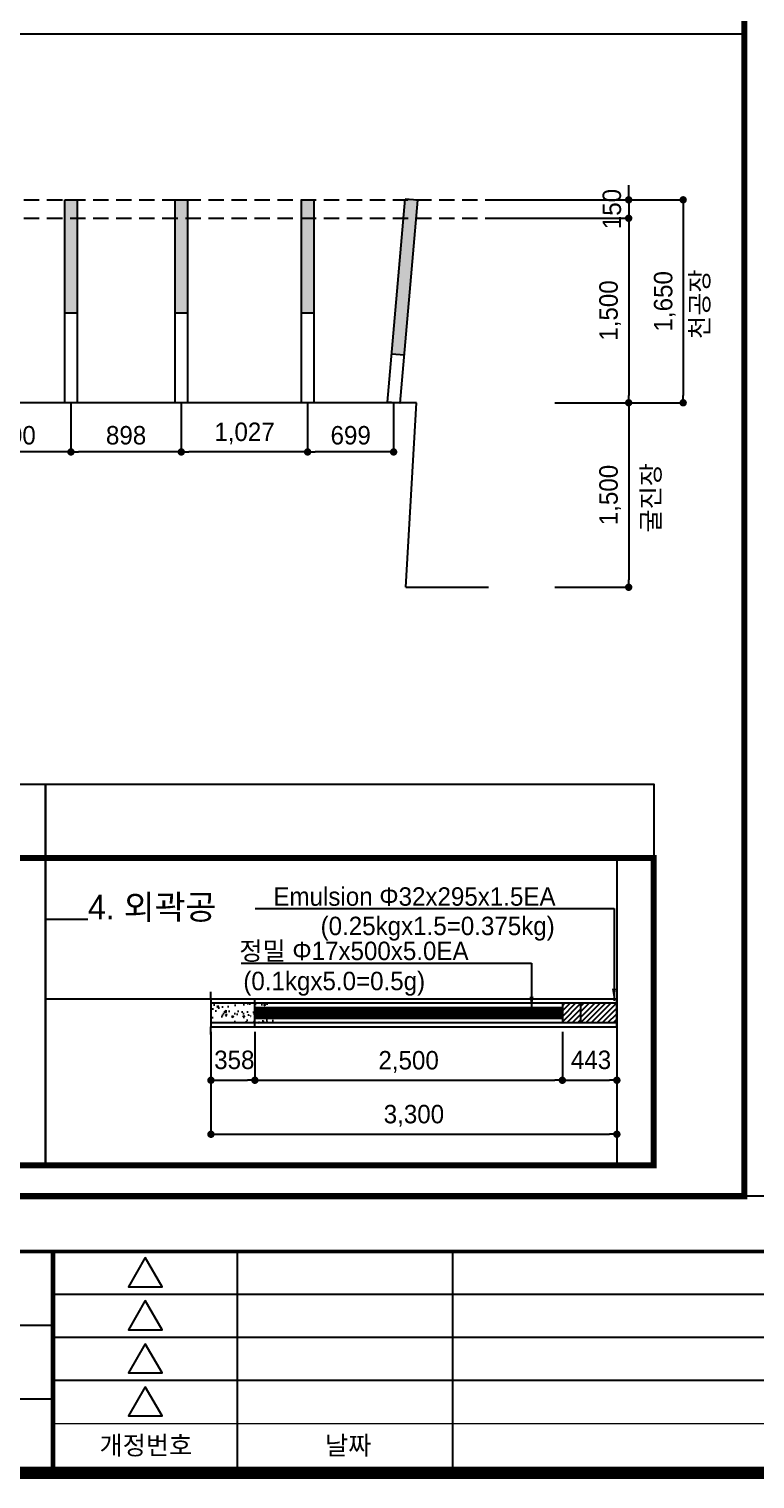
# Model space of a CAD drawing. Extents: x -689 to 317106, y 182884 to 219577.
# Drawn here: x 163961 to 169863, y 183834 to 195623 of the extents above; entities that cross this region are included whole.
import ezdxf
from ezdxf.enums import TextEntityAlignment as Align

# ---------------------------------------------------------------- set-up
doc = ezdxf.new("R2010")
doc.units = 0
doc.header["$LTSCALE"] = 500
doc.header["$MEASUREMENT"] = 0
doc.linetypes.add('HIDDEN', pattern=[0.375, 0.25, -0.125])
doc.layers.get('DEFPOINTS').update_dxf_attribs({"color": 55})
doc.layers.add('0-251', color=7, linetype='Continuous', true_color=0x6e6e6e)
for name, color, linetype in [('A-DIM01', 1, 'Continuous'), ('CS-EXCV', 3, 'CFZ008'), ('CX-BORD-LIN1', 7, 'Continuous'), ('CX-BORD-LIN2', 7, 'Continuous'), ('CZ-TEX0', 7, 'Continuous'), ('CZ-TEX1', 7, 'Continuous'), ('CZ-TEX2', 7, 'Continuous'), ('CZ-TEX3', 7, 'Continuous'), ('CZ-TEXT-04', 6, 'Continuous'), ('dim-text', 3, 'Continuous'), ('TU-BLOCK-EXP', 1, 'Continuous'), ('TU-HOLE-EXEC', 3, 'Continuous'), ('TU-LEAD-AR', 1, 'Continuous'), ('TU-LEAD-LINE', 1, 'Continuous'), ('TU-LEAD-TEX1', 3, 'Continuous'), ('TU-전색', 7, 'Continuous'), ('발파공(심발)', 4, 'Continuous')]:
    doc.layers.add(name, color=color, linetype=linetype)
doc.styles.add('GTXT', font='')
doc.styles.add('TB_BTXT', font='')
doc.styles.add('TB_TEXT', font='')
doc.styles.add('돋움', font='')
doc.styles.add('돋움체', font='')
doc.styles.get('GTXT').set_extended_font_data('Dotum')
doc.styles.get('TB_BTXT').set_extended_font_data('Dotum')
doc.styles.get('TB_TEXT').set_extended_font_data('Dotum')
doc.styles.get('돋움').set_extended_font_data('Dotum')
doc.styles.get('돋움체').set_extended_font_data('Dotum')
doc.linetypes.add('CFZ008', pattern='A,0.9,-0.2,[106,KHCLINE.shx,S=0.00606,R=180,X=0,Y=0],0.9', length=2)
doc.dimstyles.new('D_50', dxfattribs={"dimscale": 50, "dimtxt": 3, "dimasz": 1.2, "dimexe": 0, "dimexo": 0, "dimgap": 1.2, "dimtad": 1, "dimdec": 0, "dimrnd": 0.0005, "dimdsep": 46, "dimlunit": 6, "dimtxsty": '돋움체', "dimblk": 'DOT', "dimcen": 0.09, "dimclrd": 1, "dimclre": 1, "dimclrt": 1, "dimaunit": 1, "dimadec": 0, "dimazin": 0, "dimtfac": 1, "dimtdec": 0, "dimtix": 1, "dimtmove": 2, "dimatfit": 0, "dimfxl": 1, "dimtvp": 2, "dimtolj": 1, "dimtzin": 0, "dimlwd": -1, "dimlwe": -1, "dimarcsym": 0})

# ---------------------------------------------------------------- blocks, each defined once
blk = doc.blocks.new('_Dot')
at = {"color": 0, "linetype": 'ByBlock', "lineweight": -2}
blk.add_line((-0.5, 0), (-1, 0), dxfattribs=at)
at = {"color": 0, "linetype": 'ByBlock', "const_width": 0.5}
blk.add_lwpolyline([(-0.25, 0, 1), (0.25, 0, 1)], format="xyb", close=True, dxfattribs=at)
blk = doc.blocks.new('*D263')
at = {"layer": 'A-DIM01', "color": 1, "ltscale": 10, "transparency": 16777216}
for p, q in [((166226, 192584), (166226, 192184)), ((166925, 192584), (166925, 192184)), ((166865, 192184), (166286, 192184))]:
    blk.add_line(p, q, dxfattribs=at)
at = {"layer": 'DEFPOINTS', "color": 0, "ltscale": 10, "transparency": 16777216}
for p in [(166226, 192584), (166925, 192584), (166226, 192184)]:
    blk.add_point(p, dxfattribs=at)
at = {"layer": 'A-DIM01', "color": 1, "ltscale": 10, "transparency": 16777216, "xscale": 60, "yscale": 60, "zscale": 60, "rotation": 180}
blk.add_blockref('_Dot', (166226, 192184), dxfattribs=at)
at = {"layer": 'A-DIM01', "color": 1, "ltscale": 10, "transparency": 16777216, "xscale": 60, "yscale": 60, "zscale": 60}
blk.add_blockref('_Dot', (166925, 192184), dxfattribs=at)
at = {"layer": 'A-DIM01', "color": 1, "ltscale": 10, "transparency": 16777216, "insert": (166576, 192319), "char_height": 150, "attachment_point": 5, "style": '돋움체'}
blk.add_mtext('\\A1;699', dxfattribs=at)
blk = doc.blocks.new('*D271')
at = {"layer": 'A-DIM01', "color": 1, "ltscale": 10, "transparency": 16777216}
for p, q in [((168836, 194294), (168836, 194354)), ((167748, 194234), (168836, 194234)), ((168836, 194234), (168836, 194084)), ((167748, 194084), (168836, 194084)), ((168836, 194024), (168836, 193964))]:
    blk.add_line(p, q, dxfattribs=at)
at = {"layer": 'DEFPOINTS', "color": 0, "ltscale": 10, "transparency": 16777216}
for p in [(167748, 194234), (167748, 194084), (168836, 194084)]:
    blk.add_point(p, dxfattribs=at)
at = {"layer": 'A-DIM01', "color": 1, "ltscale": 10, "transparency": 16777216, "xscale": 60, "yscale": 60, "zscale": 60}
for p, rotation in [((168836, 194234), 270), ((168836, 194084), 90)]:
    blk.add_blockref('_Dot', p, dxfattribs=dict(at, rotation=rotation))
at = {"layer": 'A-DIM01', "color": 1, "ltscale": 10, "transparency": 16777216, "insert": (168700, 194159), "char_height": 150, "attachment_point": 5, "rotation": 90, "style": '돋움체'}
blk.add_mtext('\\A1;150', dxfattribs=at)
blk = doc.blocks.new('*D272')
at = {"layer": 'A-DIM01', "color": 1, "ltscale": 10, "transparency": 16777216}
for p, q in [((168236, 192584), (168836, 192584)), ((168836, 192524), (168836, 191144)), ((168236, 191084), (168836, 191084))]:
    blk.add_line(p, q, dxfattribs=at)
at = {"layer": 'DEFPOINTS', "color": 0, "ltscale": 10, "transparency": 16777216}
for p in [(168236, 192584), (168236, 191084), (168836, 191084)]:
    blk.add_point(p, dxfattribs=at)
at = {"layer": 'A-DIM01', "color": 1, "ltscale": 10, "transparency": 16777216, "xscale": 60, "yscale": 60, "zscale": 60}
for p, rotation in [((168836, 192584), 90), ((168836, 191084), 270)]:
    blk.add_blockref('_Dot', p, dxfattribs=dict(at, rotation=rotation))
at = {"layer": 'A-DIM01', "color": 1, "ltscale": 10, "transparency": 16777216, "insert": (168686, 191834), "char_height": 150, "attachment_point": 5, "rotation": 90, "style": '돋움체'}
blk.add_mtext('\\A1;1,500', dxfattribs=at)
blk = doc.blocks.new('*D273')
at = {"layer": 'A-DIM01', "color": 1, "ltscale": 10, "transparency": 16777216}
for p, q in [((168236, 194084), (168836, 194084)), ((168836, 194024), (168836, 192644)), ((168236, 192584), (168836, 192584))]:
    blk.add_line(p, q, dxfattribs=at)
at = {"layer": 'DEFPOINTS', "color": 0, "ltscale": 10, "transparency": 16777216}
for p in [(168236, 194084), (168236, 192584), (168836, 192584)]:
    blk.add_point(p, dxfattribs=at)
at = {"layer": 'A-DIM01', "color": 1, "ltscale": 10, "transparency": 16777216, "xscale": 60, "yscale": 60, "zscale": 60}
for p, rotation in [((168836, 194084), 90), ((168836, 192584), 270)]:
    blk.add_blockref('_Dot', p, dxfattribs=dict(at, rotation=rotation))
at = {"layer": 'A-DIM01', "color": 1, "ltscale": 10, "transparency": 16777216, "insert": (168686, 193334), "char_height": 150, "attachment_point": 5, "rotation": 90, "style": '돋움체'}
blk.add_mtext('\\A1;1,500', dxfattribs=at)
blk = doc.blocks.new('*D274')
at = {"layer": 'A-DIM01', "color": 1, "ltscale": 10, "transparency": 16777216}
for p, q in [((168836, 194234), (169279, 194234)), ((169279, 194174), (169279, 192644)), ((168836, 192584), (169279, 192584))]:
    blk.add_line(p, q, dxfattribs=at)
at = {"layer": 'DEFPOINTS', "color": 0, "ltscale": 10, "transparency": 16777216}
for p in [(168836, 194234), (168836, 192584), (169279, 192584)]:
    blk.add_point(p, dxfattribs=at)
at = {"layer": 'A-DIM01', "color": 1, "ltscale": 10, "transparency": 16777216, "xscale": 60, "yscale": 60, "zscale": 60}
for p, rotation in [((169279, 194234), 90), ((169279, 192584), 270)]:
    blk.add_blockref('_Dot', p, dxfattribs=dict(at, rotation=rotation))
at = {"layer": 'A-DIM01', "color": 1, "ltscale": 10, "transparency": 16777216, "insert": (169130, 193409), "char_height": 150, "attachment_point": 5, "rotation": 90, "style": '돋움체'}
blk.add_mtext('\\A1;1,650', dxfattribs=at)
blk = doc.blocks.new('H_em_32x295x250N')
at = {"layer": 'TU-BLOCK-EXP'}
h = blk.add_hatch(dxfattribs=at)
h.set_pattern_fill('ANSI31', color=1, scale=250, style=0)
h.set_pattern_definition([(45, (-316155.435, 427992.11), (-22.097087, 22.097087), [])])
h.paths.add_polyline_path([(295, 0), (295, 160), (0, 160), (0, 0)])
at = {"layer": 'TU-BLOCK-EXP', "color": 7}
for p, q in [((0, 160), (0, 0)), ((295, 160), (295, 0)), ((295, 0), (0, 0))]:
    blk.add_line(p, q, dxfattribs=at)
blk.add_lwpolyline([(295, 160), (0, 160)], dxfattribs=at)
blk = doc.blocks.new('*D326')
at = {"layer": 'A-DIM01', "color": 1, "ltscale": 10, "transparency": 16777216}
for p, q in [((165797, 187469), (165797, 187076)), ((168297, 187469), (168297, 187076)), ((165857, 187076), (168237, 187076))]:
    blk.add_line(p, q, dxfattribs=at)
at = {"layer": 'DEFPOINTS', "color": 0, "ltscale": 10, "transparency": 16777216}
for p in [(165797, 187469), (168297, 187469), (168297, 187076)]:
    blk.add_point(p, dxfattribs=at)
at = {"layer": 'A-DIM01', "color": 1, "ltscale": 10, "transparency": 16777216, "xscale": 60, "yscale": 60, "zscale": 60, "rotation": 180}
blk.add_blockref('_Dot', (165797, 187076), dxfattribs=at)
at = {"layer": 'A-DIM01', "color": 1, "ltscale": 10, "transparency": 16777216, "xscale": 60, "yscale": 60, "zscale": 60}
blk.add_blockref('_Dot', (168297, 187076), dxfattribs=at)
at = {"layer": 'A-DIM01', "color": 1, "ltscale": 10, "transparency": 16777216, "insert": (167047, 187225), "char_height": 150, "attachment_point": 5, "style": '돋움체'}
blk.add_mtext('\\A1;2,500', dxfattribs=at)
blk = doc.blocks.new('*D327')
at = {"layer": 'A-DIM01', "color": 1, "ltscale": 10, "transparency": 16777216}
for p, q in [((165440, 187168), (165440, 186637)), ((168740, 187168), (168740, 186637)), ((165500, 186637), (168680, 186637))]:
    blk.add_line(p, q, dxfattribs=at)
at = {"layer": 'DEFPOINTS', "color": 0, "ltscale": 10, "transparency": 16777216}
for p in [(165440, 187168), (168740, 187168), (168740, 186637)]:
    blk.add_point(p, dxfattribs=at)
at = {"layer": 'A-DIM01', "color": 1, "ltscale": 10, "transparency": 16777216, "xscale": 60, "yscale": 60, "zscale": 60, "rotation": 180}
blk.add_blockref('_Dot', (165440, 186637), dxfattribs=at)
at = {"layer": 'A-DIM01', "color": 1, "ltscale": 10, "transparency": 16777216, "xscale": 60, "yscale": 60, "zscale": 60}
blk.add_blockref('_Dot', (168740, 186637), dxfattribs=at)
at = {"layer": 'A-DIM01', "color": 1, "ltscale": 10, "transparency": 16777216, "insert": (167090, 186787), "char_height": 150, "attachment_point": 5, "style": '돋움체'}
blk.add_mtext('\\A1;3,300', dxfattribs=at)
blk = doc.blocks.new('*D328')
at = {"layer": 'A-DIM01', "color": 1, "ltscale": 10, "transparency": 16777216}
for p, q in [((165440, 187469), (165440, 187076)), ((165797, 187469), (165797, 187076)), ((165500, 187076), (165737, 187076))]:
    blk.add_line(p, q, dxfattribs=at)
at = {"layer": 'DEFPOINTS', "color": 0, "ltscale": 10, "transparency": 16777216}
for p in [(165440, 187469), (165797, 187469), (165797, 187076)]:
    blk.add_point(p, dxfattribs=at)
at = {"layer": 'A-DIM01', "color": 1, "ltscale": 10, "transparency": 16777216, "xscale": 60, "yscale": 60, "zscale": 60, "rotation": 180}
blk.add_blockref('_Dot', (165440, 187076), dxfattribs=at)
at = {"layer": 'A-DIM01', "color": 1, "ltscale": 10, "transparency": 16777216, "xscale": 60, "yscale": 60, "zscale": 60}
blk.add_blockref('_Dot', (165797, 187076), dxfattribs=at)
at = {"layer": 'A-DIM01', "color": 1, "ltscale": 10, "transparency": 16777216, "insert": (165630, 187241), "char_height": 150, "attachment_point": 5, "style": '돋움체'}
blk.add_mtext('\\A1;358', dxfattribs=at)
blk = doc.blocks.new('*D329')
at = {"layer": 'A-DIM01', "color": 1, "ltscale": 10, "transparency": 16777216}
for p, q in [((168297, 187469), (168297, 187076)), ((168740, 187469), (168740, 187076)), ((168357, 187076), (168680, 187076))]:
    blk.add_line(p, q, dxfattribs=at)
at = {"layer": 'DEFPOINTS', "color": 0, "ltscale": 10, "transparency": 16777216}
for p in [(168297, 187469), (168740, 187469), (168740, 187076)]:
    blk.add_point(p, dxfattribs=at)
at = {"layer": 'A-DIM01', "color": 1, "ltscale": 10, "transparency": 16777216, "xscale": 60, "yscale": 60, "zscale": 60, "rotation": 180}
blk.add_blockref('_Dot', (168297, 187076), dxfattribs=at)
at = {"layer": 'A-DIM01', "color": 1, "ltscale": 10, "transparency": 16777216, "xscale": 60, "yscale": 60, "zscale": 60}
blk.add_blockref('_Dot', (168740, 187076), dxfattribs=at)
at = {"layer": 'A-DIM01', "color": 1, "ltscale": 10, "transparency": 16777216, "insert": (168530, 187241), "char_height": 150, "attachment_point": 5, "style": '돋움체'}
blk.add_mtext('\\A1;443', dxfattribs=at)
blk = doc.blocks.new('H32X295X0.5E')
at = {"layer": 'TU-BLOCK-EXP'}
h = blk.add_hatch(dxfattribs=at)
h.set_pattern_fill('ANSI31', color=256, scale=250, style=0)
h.set_pattern_definition([(45, (-316532.52, 427992.11), (-22.097087, 22.097087), [])])
h.paths.add_polyline_path([(147.5, 160), (0, 160), (0, 0), (147.5, 0)])
at = {"layer": 'TU-BLOCK-EXP', "color": 7}
for p, q in [((0, 160), (0, 0)), ((147.5, 160), (147.5, 0)), ((147.5, 0), (0, 0))]:
    blk.add_line(p, q, dxfattribs=at)
blk.add_lwpolyline([(147.5, 160), (0, 160)], dxfattribs=at)
blk = doc.blocks.new('*D550')
at = {"layer": 'A-DIM01', "color": 1, "ltscale": 10, "transparency": 16777216}
for p, q in [((163402, 192584), (163402, 192184)), ((164302, 192584), (164302, 192184)), ((164242, 192184), (163462, 192184))]:
    blk.add_line(p, q, dxfattribs=at)
at = {"layer": 'DEFPOINTS', "color": 0, "ltscale": 10, "transparency": 16777216}
for p in [(163402, 192584), (164302, 192584), (163402, 192184)]:
    blk.add_point(p, dxfattribs=at)
at = {"layer": 'A-DIM01', "color": 1, "ltscale": 10, "transparency": 16777216, "xscale": 60, "yscale": 60, "zscale": 60, "rotation": 180}
blk.add_blockref('_Dot', (163402, 192184), dxfattribs=at)
at = {"layer": 'A-DIM01', "color": 1, "ltscale": 10, "transparency": 16777216, "xscale": 60, "yscale": 60, "zscale": 60}
blk.add_blockref('_Dot', (164302, 192184), dxfattribs=at)
at = {"layer": 'A-DIM01', "color": 1, "ltscale": 10, "transparency": 16777216, "insert": (163852, 192319), "char_height": 150, "attachment_point": 5, "style": '돋움체'}
blk.add_mtext('\\A1;900', dxfattribs=at)
blk = doc.blocks.new('*D551')
at = {"layer": 'A-DIM01', "color": 1, "ltscale": 10, "transparency": 16777216}
for p, q in [((164302, 192584), (164302, 192184)), ((165199, 192584), (165199, 192184)), ((165139, 192184), (164362, 192184))]:
    blk.add_line(p, q, dxfattribs=at)
at = {"layer": 'DEFPOINTS', "color": 0, "ltscale": 10, "transparency": 16777216}
for p in [(164302, 192584), (165199, 192584), (164302, 192184)]:
    blk.add_point(p, dxfattribs=at)
at = {"layer": 'A-DIM01', "color": 1, "ltscale": 10, "transparency": 16777216, "xscale": 60, "yscale": 60, "zscale": 60, "rotation": 180}
blk.add_blockref('_Dot', (164302, 192184), dxfattribs=at)
at = {"layer": 'A-DIM01', "color": 1, "ltscale": 10, "transparency": 16777216, "xscale": 60, "yscale": 60, "zscale": 60}
blk.add_blockref('_Dot', (165199, 192184), dxfattribs=at)
at = {"layer": 'A-DIM01', "color": 1, "ltscale": 10, "transparency": 16777216, "insert": (164750, 192319), "char_height": 150, "attachment_point": 5, "style": '돋움체'}
blk.add_mtext('\\A1;898', dxfattribs=at)
blk = doc.blocks.new('*D552')
at = {"layer": 'A-DIM01', "color": 1, "ltscale": 10, "transparency": 16777216}
for p, q in [((165199, 192584), (165199, 192184)), ((166226, 192584), (166226, 192184)), ((166166, 192184), (165259, 192184))]:
    blk.add_line(p, q, dxfattribs=at)
at = {"layer": 'DEFPOINTS', "color": 0, "ltscale": 10, "transparency": 16777216}
for p in [(165199, 192584), (166226, 192584), (165199, 192184)]:
    blk.add_point(p, dxfattribs=at)
at = {"layer": 'A-DIM01', "color": 1, "ltscale": 10, "transparency": 16777216, "xscale": 60, "yscale": 60, "zscale": 60, "rotation": 180}
blk.add_blockref('_Dot', (165199, 192184), dxfattribs=at)
at = {"layer": 'A-DIM01', "color": 1, "ltscale": 10, "transparency": 16777216, "xscale": 60, "yscale": 60, "zscale": 60}
blk.add_blockref('_Dot', (166226, 192184), dxfattribs=at)
at = {"layer": 'A-DIM01', "color": 1, "ltscale": 10, "transparency": 16777216, "insert": (165713, 192334), "char_height": 150, "attachment_point": 5, "style": '돋움체'}
blk.add_mtext('\\A1;1,027', dxfattribs=at)
blk = doc.blocks.new('CXBLKA1')
at = {"layer": 'CX-BORD-LIN1', "color": 7, "const_width": 2}
blk.add_lwpolyline([(821, 20), (25, 20), (25, 574), (821, 574)], close=True, dxfattribs=at)
at = {"layer": 'CX-BORD-LIN1', "color": 7}
for points, const_width in [([(821, 56), (25, 56)], 0.6), ([(305, 20), (305, 56)], 0.8)]:
    blk.add_lwpolyline(points, dxfattribs=dict(at, const_width=const_width))
at = {"layer": 'CX-BORD-LIN2', "color": 7}
for p, q in [((335, 20), (335, 56)), ((370, 20), (370, 56))]:
    blk.add_line(p, q, dxfattribs=at)
for points in [[(320, 55), (317.26, 50.25), (322.74, 50.25)], [(320, 48), (317.26, 43.25), (322.74, 43.25)], [(320, 41), (317.26, 36.25), (322.74, 36.25)], [(320, 34), (317.26, 29.25), (322.74, 29.25)]]:
    blk.add_lwpolyline(points, close=True, dxfattribs=at)
for points in [[(611, 49), (305, 49)], [(611, 42), (305, 42)], [(611, 35), (305, 35)]]:
    blk.add_lwpolyline(points, dxfattribs=at)
for points, const_width in [([(305, 44), (145, 44)], 0.3), ([(305, 32), (145, 32)], 0.3), ([(611, 28), (305, 28)], 0.2)]:
    blk.add_lwpolyline(points, dxfattribs=dict(at, const_width=const_width))
at = {"layer": 'CZ-TEX0', "color": 7, "style": 'TB_BTXT'}
blk.add_attdef('UD_TITLE', text='', height=10, dxfattribs=at).set_placement((423, 553), align=Align.MIDDLE_CENTER)
at = {"layer": 'CZ-TEX1', "color": 7, "style": 'TB_BTXT'}
blk.add_attdef('PI_CNAME', text='', height=5, dxfattribs=at).set_placement((40, 552), align=Align.BOTTOM_LEFT)
blk.add_attdef('UD_SUBTITLE', text='', height=7, dxfattribs=at).set_placement((423, 538), align=Align.MIDDLE_CENTER)
at = {"layer": 'CZ-TEX2', "color": 7, "style": 'TB_TEXT'}
for s, p in [('개정번호', (320.1, 24.5)), ('날짜', (353, 24.5))]:
    blk.add_text(s, height=3, dxfattribs=at).set_placement(p, align=Align.MIDDLE)
at = {"layer": 'CZ-TEX2', "color": 7}
for tag, height, style, p in [('UD_CDNAME', 4, 'TB_BTXT', (42, 544)), ('DA_STDNAME', 3, 'TB_TEXT', (783.49, 13.5))]:
    blk.add_attdef(tag, text='', height=height, dxfattribs=dict(at, style=style)).set_placement(p, align=Align.BOTTOM_LEFT)
at = {"layer": 'CZ-TEX2', "color": 7, "style": 'TB_TEXT'}
for tag, height, p in [('DC_RDATE4', 3.5, (353, 52.5)), ('DC_RAPP4', 3.5, (501.56, 52.5)), ('DC_RCHK4', 3.5, (542.36, 52.5)), ('DC_RDGN4', 3.5, (582.36, 52.5)), ('PI_TITLE', 4.5, (243, 50)), ('DC_RNUM4', 3, (320, 52)), ('UD_CDIST', 4.5, (676, 50)), ('FI_NAME', 4.5, (780, 51)), ('DC_RDATE3', 3.5, (353, 45.4)), ('DC_RAPP3', 3.5, (501.56, 45.4)), ('DC_RCHK3', 3.5, (542.36, 45.4)), ('DC_RDGN3', 3.5, (582.36, 45.4)), ('DC_RNUM3', 3, (320, 45)), ('DI_TITLE', 4.5, (780, 44)), ('PI_CDNAME', 4.5, (243, 38)), ('DC_RDATE2', 3.5, (353, 38.5)), ('DC_RAPP2', 3.5, (501.56, 38.5)), ('DC_RCHK2', 3.5, (542.36, 38.5)), ('DC_RDGN2', 3.5, (582.36, 38.5)), ('DA_HSCALE', 4.5, (658.5, 38)), ('DA_VSCALE', 4.5, (693, 38)), ('DC_RNUM2', 3, (320, 38)), ('DI_SUBTITLE', 3.5, (780, 37)), ('DC_RDATE1', 3.5, (353, 31.5)), ('DC_RAPP1', 3.5, (501.56, 31.5)), ('DC_RCHK1', 3.5, (542.36, 31.5)), ('DC_RDGN1', 3.5, (582.36, 31.5)), ('DC_RNUM1', 3, (320, 31)), ('PA_CCLASS', 4.5, (204, 26.5)), ('PI_STAGE', 4.5, (283, 26.5)), ('DI_DRWNO', 4.5, (676, 26.5)), ('DA_PAGENO', 4.5, (780, 26.5))]:
    blk.add_attdef(tag, text='', height=height, dxfattribs=at).set_placement(p, align=Align.MIDDLE_CENTER)
for tag, p in [('DC_RDES4', (377, 52.5)), ('DC_RDES3', (377, 45.4)), ('DC_RDES2', (377, 38.5)), ('DC_RDES1', (377.03, 31.5))]:
    blk.add_attdef(tag, text='', height=3.5, dxfattribs=at).set_placement(p, align=Align.MIDDLE_LEFT)
at = {"layer": 'CZ-TEX3', "color": 7, "style": 'TB_TEXT', "flags": 1}
for tag, p in [('PI_ID', (24, 16)), ('PI_CCODE', (31, 16)), ('PA_DSDATE', (47, 16)), ('PA_DEDATE', (64, 16)), ('PA_CSDATE', (81, 16)), ('PA_CEDATE', (98, 16)), ('PA_CFDATE', (114, 16)), ('EI_ENAME', (132, 16)), ('EI_DEPT', (146, 16)), ('EI_PERSON', (158, 16)), ('EI_EMAIL', (174, 16)), ('CI_CATEG', (189, 16)), ('CI_ROLE', (204, 16)), ('CI_ONAME', (216, 16)), ('CI_ADDR', (232, 16)), ('CI_TEL', (246, 16)), ('CI_FAX', (257, 16)), ('CI_HPADDR', (270, 16)), ('CI_CODE', (287, 16)), ('CI_DEPT', (300, 16)), ('CI_PERSON', (312, 16)), ('CI_EMAIL', (329, 16)), ('CI_PROLE', (342, 16)), ('DI_MANCODE', (357, 16)), ('DI_CATEG', (377, 16)), ('DI_LDATE', (392, 16)), ('DI_PCLASS', (407, 16)), ('DI_MMCLASS', (424, 16)), ('DI_MSCLASS', (443, 16)), ('DI_ECLASS', (462, 16)), ('DI_FNAME', (478, 16)), ('DC_ONAME', (493, 16)), ('DC_NNAME', (510, 16)), ('FI_CODE', (529, 16)), ('FI_CLASS', (545, 16)), ('FI_ICODE1', (563, 16)), ('FI_ICODE2', (581, 16)), ('------------', (597, 16))]:
    blk.add_attdef(tag, p, '', height=2, dxfattribs=at)

msp = doc.modelspace()

# ---------------------------------------------------------------- hatches: boundary and pattern name
at = {"layer": 'TU-BLOCK-EXP'}
h = msp.add_hatch(dxfattribs=at)
h.set_pattern_fill('A-ISONS01', color=5, scale=50, style=0)
h.set_pattern_definition([(0, (-137852.45, 632526.325), (0, 9.8425), [])])
h.paths.add_polyline_path([(166297.30872, 187579.30698), (166297.30872, 187664.30698), (165797.30872, 187664.30698), (165797.30872, 187579.30698)])
h = msp.add_hatch(dxfattribs=at)
h.set_pattern_fill('A-ISONS01', color=5, scale=50, style=0)
h.set_pattern_definition([(0, (-137352.45, 632526.325), (0, 9.8425), [])])
h.paths.add_polyline_path([(166797.30872, 187579.30698), (166797.30872, 187664.30698), (166297.30872, 187664.30698), (166297.30872, 187579.30698)])
h = msp.add_hatch(dxfattribs=at)
h.set_pattern_fill('A-ISONS01', color=5, scale=50, style=0)
h.set_pattern_definition([(0, (-136852.45, 632526.325), (0, 9.8425), [])])
h.paths.add_polyline_path([(167297.30872, 187579.30698), (167297.30872, 187664.30698), (166797.30872, 187664.30698), (166797.30872, 187579.30698)])
h = msp.add_hatch(dxfattribs=at)
h.set_pattern_fill('A-ISONS01', color=5, scale=50, style=0)
h.set_pattern_definition([(0, (-136352.45, 632526.325), (0, 9.8425), [])])
h.paths.add_polyline_path([(167797.30872, 187579.30698), (167797.30872, 187664.30698), (167297.30872, 187664.30698), (167297.30872, 187579.30698)])
h = msp.add_hatch(dxfattribs=at)
h.set_pattern_fill('A-ISONS01', color=5, scale=50, style=0)
h.set_pattern_definition([(0, (-135852.45, 632526.325), (0, 9.8425), [])])
h.paths.add_polyline_path([(168297.30872, 187579.30698), (168297.30872, 187664.30698), (167797.30872, 187664.30698), (167797.30872, 187579.30698)])
at = {"layer": 'TU-전색'}
h = msp.add_hatch(dxfattribs=at)
h.set_pattern_fill('AR-CONC', color=256, scale=20, style=0)
h.set_pattern_definition([(50, (-85027.32, 606490.48), (143.452037, -12.550427), [15, -165]), (355, (-85027.32, 606490.48), (-27.750267, 150.438427), [12, -132]), (100.4514, (-85015.37, 606489.43), (115.701876, 137.88791), [12.74804, -140.228422]), (46.1842, (-85027.32, 606530.48), (213.44821, -33.1038), [22.5, -247.5]), (96.6356, (-85009.53, 606527.72), (186.93254, 194.82357), [19.12206, -210.3426]), (351.1842, (-85027.32, 606530.48), (186.93239, 194.82372), [18, -198]), (21, (-85007.32, 606520.48), (119.38141, -80.523778), [15, -165]), (326, (-85007.32, 606520.48), (48.663066, 145.03001), [12, -132]), (71.4514, (-84997.37, 606513.77), (168.044526, 64.5061), [12.74804, -140.228422]), (37.5, (-85027.32, 606490.48), (2.431971, 66.578771), [0, -130.4, 0, -134, 0, -132.5]), (7.5, (-85027.32, 606490.48), (52.613907, 78.882342), [0, -76.4, 0, -127.4, 0, -50.5]), (327.5, (-85071.92, 606490.48), (106.764487, -4.5109743), [0, -50, 0, -156, 0, -207]), (317.5, (-85091.92, 606490.48), (116.637234, 20.020996), [0, -65, 0, -103.6, 0, -147])])
h.paths.add_polyline_path([(165439.80872, 187701.80698), (165439.80872, 187541.80698), (165765.12553, 187541.80698), (165765.12553, 187701.80698)])
h = msp.add_hatch(dxfattribs=at)
h.set_pattern_fill('AR-CONC', color=256, scale=20, style=0)
h.set_pattern_definition([(50, (-84358.91, 606490.48), (143.452037, -12.550427), [15, -165]), (355, (-84358.91, 606490.48), (-27.750267, 150.438427), [12, -132]), (100.4514, (-84346.96, 606489.43), (115.701876, 137.88791), [12.74804, -140.228422]), (46.1842, (-84358.91, 606530.48), (213.44821, -33.1038), [22.5, -247.5]), (96.6356, (-84341.12, 606527.72), (186.93254, 194.82357), [19.12206, -210.3426]), (351.1842, (-84358.9, 606530.48), (186.93239, 194.82372), [18, -198]), (21, (-84338.91, 606520.48), (119.38141, -80.523778), [15, -165]), (326, (-84338.91, 606520.48), (48.663066, 145.03001), [12, -132]), (71.4514, (-84328.96, 606513.77), (168.044526, 64.5061), [12.74804, -140.228422]), (37.5, (-84358.91, 606490.48), (2.431971, 66.578771), [0, -130.4, 0, -134, 0, -132.5]), (7.5, (-84358.91, 606490.48), (52.613907, 78.882342), [0, -76.4, 0, -127.4, 0, -50.5]), (327.5, (-84403.51, 606490.48), (106.764487, -4.5109743), [0, -50, 0, -156, 0, -207]), (317.5, (-84423.51, 606490.48), (116.637234, 20.020996), [0, -65, 0, -103.6, 0, -147])])
h.paths.add_polyline_path([(165944.80872, 187541.80698), (165944.80872, 187701.80698), (165739.70622, 187701.80698), (165739.70622, 187541.80698)])
at = {"layer": '발파공(심발)'}
for points in [[(164351.58188, 194234.30698), (164251.58188, 194234.30698), (164251.58188, 193315.99253), (164351.58188, 193315.99253)], [(165249.37305, 194234.30698), (165149.37305, 194234.30698), (165149.37305, 193315.99253), (165249.37305, 193315.99253)], [(166276.40122, 194234.30698), (166176.40122, 194234.30698), (166176.40122, 193315.99253), (166276.40122, 193315.99253)], [(167119.6442, 194229.85358), (167020.04165, 194238.76039), (166910.88841, 192982.42728), (167010.49096, 192973.52048)]]:
    msp.add_hatch(color=253, dxfattribs=at).paths.add_polyline_path(points)

# ---------------------------------------------------------------- linework, layer by layer
at = {"layer": '0-251', "const_width": 50}
msp.add_lwpolyline([(169776.58188, 186134.30698), (151526.58188, 186134.30698), (151526.58188, 208584.30698), (169776.58188, 208584.30698), (169776.58188, 186134.30698)], dxfattribs=at)
msp.add_lwpolyline([(152263.35505, 188883.31719), (169039.80872, 188883.31719), (169039.80872, 186384.30698), (152263.35505, 186384.30698)], close=True, dxfattribs=at)
at = {"layer": 'A-DIM01', "linetype": 'HIDDEN'}
for points in [[(153606.90424, 194234.30698), (167804.55065, 194234.30698)], [(153606.90424, 194084.30698), (167804.55065, 194084.30698)]]:
    msp.add_lwpolyline(points, dxfattribs=at)
at = {"layer": 'CS-EXCV', "linetype": 'CFZ008', "ltscale": 0.5}
for p, q in [((167110.39926, 192584.30698), (154192.76451, 192584.30698)), ((167025.48663, 191084.30698), (167110.39926, 192584.30698))]:
    msp.add_line(p, q, dxfattribs=at)
at = {"layer": 'CS-EXCV', "color": 3}
msp.add_line((167025.48663, 191084.30698), (167696.25953, 191084.30698), dxfattribs=at)
at = {"layer": 'DEFPOINTS'}
for p, q in [((151526.58188, 195584.30698), (169776.58188, 195584.30698)), ((160151.58188, 188883.31719), (164095.6953, 188883.31719)), ((164095.6953, 188883.31719), (169039.80872, 188883.31719)), ((168739.80872, 188883.31719), (168739.80872, 186384.30698)), ((164439.80872, 188384.30698), (164095.6953, 188384.30698)), ((167739.80872, 187734.30698), (164095.6953, 187734.30698)), ((168739.80872, 187701.80698), (165439.80872, 187701.80698)), ((165797.30872, 187509.30698), (165797.30872, 187734.30698)), ((168739.80872, 187509.30698), (168739.80872, 187734.30698)), ((168739.80872, 187541.80698), (165439.80872, 187541.80698))]:
    msp.add_line(p, q, dxfattribs=at)
at = {"layer": 'DEFPOINTS', "linetype": 'ByBlock', "ltscale": 10}
msp.add_line((165439.80872, 187734.30698), (165439.80872, 187509.30698), dxfattribs=at)
at = {"layer": 'DEFPOINTS'}
for points in [[(151526.58188, 211034.30698), (189576.58188, 211034.30698), (189576.58188, 186134.30698), (151526.58188, 186134.30698)], [(151526.58188, 196184.30698), (169776.58188, 196184.30698), (169776.58188, 186134.30698), (151526.58188, 186134.30698)], [(160151.58188, 189483.31719), (164095.6953, 189483.31719), (164095.6953, 186384.30698), (160151.58188, 186384.30698)], [(164095.6953, 189483.31719), (169039.80872, 189483.31719), (169039.80872, 186384.30698), (164095.6953, 186384.30698)]]:
    msp.add_lwpolyline(points, close=True, dxfattribs=at)
at = {"layer": 'TU-BLOCK-EXP', "color": 7}
for p, q in [((166297.30872, 187664.30698), (165797.30872, 187664.30698)), ((165797.30872, 187579.30698), (165797.30872, 187664.30698)), ((166297.30872, 187579.30698), (165797.30872, 187579.30698)), ((166797.30872, 187664.30698), (166297.30872, 187664.30698)), ((166297.30872, 187579.30698), (166297.30872, 187664.30698)), ((166797.30872, 187579.30698), (166297.30872, 187579.30698)), ((167297.30872, 187664.30698), (166797.30872, 187664.30698)), ((166797.30872, 187579.30698), (166797.30872, 187664.30698)), ((167297.30872, 187579.30698), (166797.30872, 187579.30698)), ((167297.30872, 187579.30698), (167297.30872, 187664.30698)), ((167797.30872, 187664.30698), (167297.30872, 187664.30698)), ((167297.30872, 187579.30698), (167297.30872, 187664.30698)), ((167797.30872, 187579.30698), (167297.30872, 187579.30698)), ((168297.30872, 187664.30698), (167797.30872, 187664.30698)), ((167797.30872, 187579.30698), (167797.30872, 187664.30698)), ((167797.30872, 187579.30698), (167797.30872, 187664.30698)), ((168297.30872, 187579.30698), (167797.30872, 187579.30698)), ((168297.30872, 187579.30698), (168297.30872, 187664.30698))]:
    msp.add_line(p, q, dxfattribs=at)
at = {"layer": 'TU-HOLE-EXEC'}
for p, q in [((165439.80872, 187734.30698), (165439.80872, 187794.21329)), ((165439.80872, 187449.40068), (165439.80872, 187509.30698))]:
    msp.add_line(p, q, dxfattribs=at)
at = {"layer": 'TU-HOLE-EXEC', "linetype": 'CFZ008', "ltscale": 0.5}
msp.add_line((168739.80872, 187509.30698), (168739.80872, 187734.30698), dxfattribs=at)
msp.add_lwpolyline([(165439.80872, 187509.30698), (168739.80872, 187509.30698), (168739.80872, 187734.30698), (165439.80872, 187734.30698)], dxfattribs=at)
at = {"layer": 'TU-LEAD-AR'}
for points in [[(168700.18846, 187821.21788), (168717.38123, 187721.30698), (168733.52133, 187821.39332)], [(168030.11595, 187756.63155), (168047.30872, 187656.72066), (168063.44882, 187756.807)]]:
    msp.add_solid(points, dxfattribs=at)
at = {"layer": 'TU-LEAD-LINE', "linetype": 'Continuous'}
for p, q in [((165798.99965, 188471.86285), (168717.38123, 188471.86285)), ((168717.38123, 188471.86285), (168717.38123, 187721.30698)), ((165685.06053, 188026.96519), (168047.30872, 188026.96519)), ((168047.30872, 188026.96519), (168047.30872, 187654.30698))]:
    msp.add_line(p, q, dxfattribs=at)
at = {"layer": '발파공(심발)', "color": 3}
for p, q in [((164251.58188, 194234.30698, 0), (164351.58188, 194234.30698, 0)), ((165149.37305, 194234.30698, 0), (165249.37305, 194234.30698, 0)), ((166176.40122, 194234.30698, 0), (166276.40122, 194234.30698, 0)), ((167119.6442, 194229.85358), (167020.04165, 194238.76039))]:
    msp.add_line(p, q, dxfattribs=at)
at = {"layer": '발파공(심발)', "color": 7}
for p, q in [((164251.58188, 193315.99253, 0), (164351.58188, 193315.99253, 0)), ((165149.37305, 193315.99253, 0), (165249.37305, 193315.99253, 0)), ((166176.40122, 193315.99253, 0), (166276.40122, 193315.99253, 0)), ((166910.88841, 192982.42728), (167010.49096, 192973.52048))]:
    msp.add_line(p, q, dxfattribs=at)
at = {"layer": '발파공(심발)', "color": 3}
for points in [[(164351.58188, 194234.30698), (164351.58188, 192584.30698), (164251.58188, 192584.30698), (164251.58188, 194234.30698)], [(165249.37305, 194234.30698), (165249.37305, 192584.30698), (165149.37305, 192584.30698), (165149.37305, 194234.30698)], [(166276.40122, 194234.30698), (166276.40122, 192584.30698), (166176.40122, 192584.30698), (166176.40122, 194234.30698)], [(167119.6442, 194229.85358), (166975.28791, 192579.85358), (166875.68535, 192588.76039), (167020.04165, 194238.76039)]]:
    msp.add_lwpolyline(points, dxfattribs=at)

# ---------------------------------------------------------------- block references
at = {"xscale": 50, "yscale": 50, "zscale": 50}
msp.add_blockref('CXBLKA1', (148905.64711, 182884.30698), dxfattribs=at)
at = {"layer": 'TU-BLOCK-EXP'}
for name, p in [('H32X295X0.5E', (168297.30872, 187541.80698)), ('H_em_32x295x250N', (168444.80872, 187541.80698))]:
    msp.add_blockref(name, p, dxfattribs=at)

# ---------------------------------------------------------------- texts
at = {"layer": 'CZ-TEX2', "style": '돋움'}
msp.add_text('굴진장', height=150, rotation=90.000138978, dxfattribs=at).set_placement((169090.89161, 191529.12537))
at = {"layer": 'CZ-TEXT-04', "style": '돋움체'}
msp.add_text('4. 외곽공', height=200, dxfattribs=at).set_placement((164439.80872, 188384.30698))
at = {"layer": 'dim-text', "style": '돋움'}
msp.add_text('천공장', height=150, rotation=90.000138978, dxfattribs=at).set_placement((169487.30862, 193103.04018))
at = {"layer": 'TU-LEAD-TEX1', "style": 'GTXT'}
for s, p in [('Emulsion Φ32x295x1.5EA', (165947.367, 188494.77957)), ('(0.25kgx1.5=0.375kg)', (166331.38436, 188255.74741)), ('정밀 Φ17x500x5.0EA', (165670.96707, 188052.95257)), ('(0.1kgx5.0=0.5g)', (165703.1524, 187808.14739))]:
    msp.add_text(s, height=150, dxfattribs=at).set_placement(p)

# ---------------------------------------------------------------- dimensions: what is measured, and where the dimension line sits
at = {"layer": 'A-DIM01', "ltscale": 10}
dim = msp.add_aligned_dim(p1=(167747.6896, 194234.30698), p2=(167747.6896, 194084.30698), distance=1087.88491, dimstyle='D_50', dxfattribs=at)
dim.commit()
dim.dimension.update_dxf_attribs({"geometry": '*D271', "text_midpoint": (168700.47275, 194159.30698)})
for base, p1, p2, angle, picture, middle in [((169279.27684, 192584.30698), (168835.57451, 194234.30698), (168835.57451, 192584.30698), 90, '*D274', (169129.7246, 193409.30698)), ((168835.57451, 192584.30698), (168235.57451, 194084.30698), (168235.57451, 192584.30698), 90, '*D273', (168686.02227, 193334.30698)), ((168835.57451, 191084.30698), (168235.57451, 192584.30698), (168235.57451, 191084.30698), 90, '*D272', (168686.02227, 191834.30698)), ((168297.30872, 187075.84311), (165797.30872, 187469.30698), (168297.30872, 187469.30698), 180, '*D326', (167047.30872, 187225.39535)), ((168739.80872, 186637.42494), (165439.80872, 187167.88907), (168739.80872, 187167.88907), 180, '*D327', (167089.80872, 186786.97718))]:
    dim = msp.add_linear_dim(base=base, p1=p1, p2=p2, angle=angle, dimstyle='D_50', dxfattribs=at)
    dim.commit()
    dim.dimension.update_dxf_attribs({"geometry": picture, "text_midpoint": middle})
for base, p1, p2, picture, middle in [((163401.58188, 192184.30698), (164301.58188, 192584.30698), (163401.58188, 192584.30698), '*D550', (163851.58188, 192319.40875)), ((164301.58188, 192184.30698), (165199.37305, 192584.30698), (164301.58188, 192584.30698), '*D551', (164750.47746, 192319.40875)), ((165199.37305, 192184.30698), (166226.40122, 192584.30698), (165199.37305, 192584.30698), '*D552', (165712.88713, 192333.85922)), ((166226.40122, 192184.30698), (166925.48663, 192584.30698), (166226.40122, 192584.30698), '*D263', (166575.94393, 192319.40875))]:
    dim = msp.add_linear_dim(base=base, p1=p1, p2=p2, dimstyle='D_50', dxfattribs=at)
    dim.commit()
    dim.dimension.update_dxf_attribs({"geometry": picture, "text_midpoint": middle})
for base, p1, p2, picture, middle in [((165797.3087198515, 187075.843107086), (165439.808719845, 187469.3069841246), (165797.3087198515, 187469.3069841246), '*D328', (165629.8087198384, 187240.5663823647)), ((168739.808719845, 187075.8431070869), (168297.3087198235, 187469.3069841257), (168739.808719845, 187469.3069841257), '*D329', (168529.8087198384, 187240.5663823647))]:
    dim = msp.add_linear_dim(base=base, p1=p1, p2=p2, angle=180, dimstyle='D_50', dxfattribs=at)
    dim.commit()
    dim.dimension.update_dxf_attribs({"geometry": picture, "text_midpoint": middle, "dimtype": 128})

doc.saveas('drawing.dxf')
